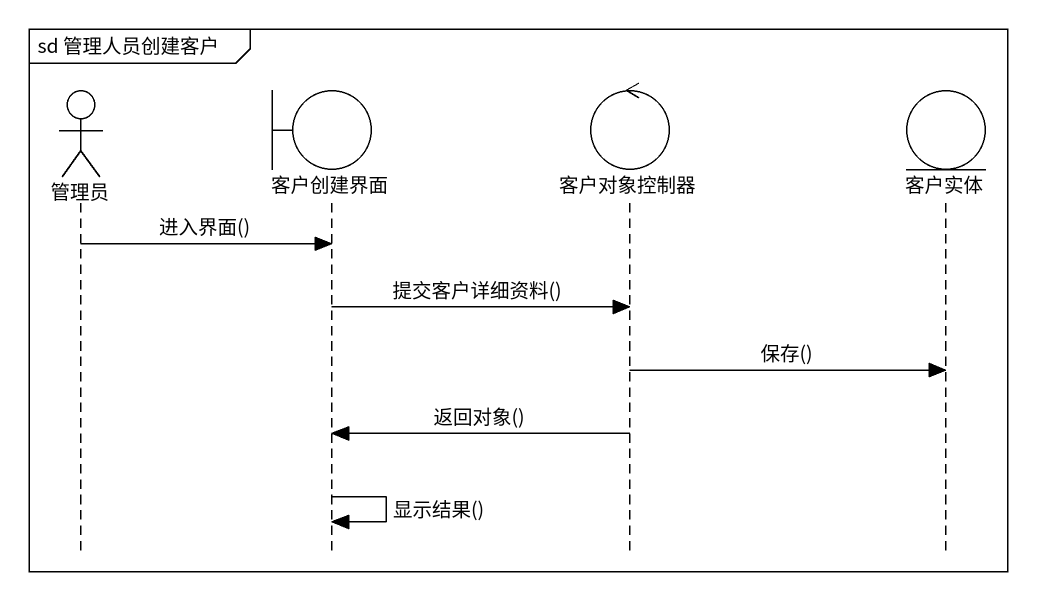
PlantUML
@startuml
mainframe sd 管理人员创建客户
hide footbox
actor 管理员
boundary 客户创建界面
control 客户对象控制器
entity 客户实体

管理员 -> 客户创建界面 : 进入界面()
客户创建界面 -> 客户对象控制器 : 提交客户详细资料()
客户对象控制器 -> 客户实体 : 保存()
客户对象控制器 -> 客户创建界面 : 返回对象()
客户创建界面 -> 客户创建界面 : 显示结果()
@enduml
